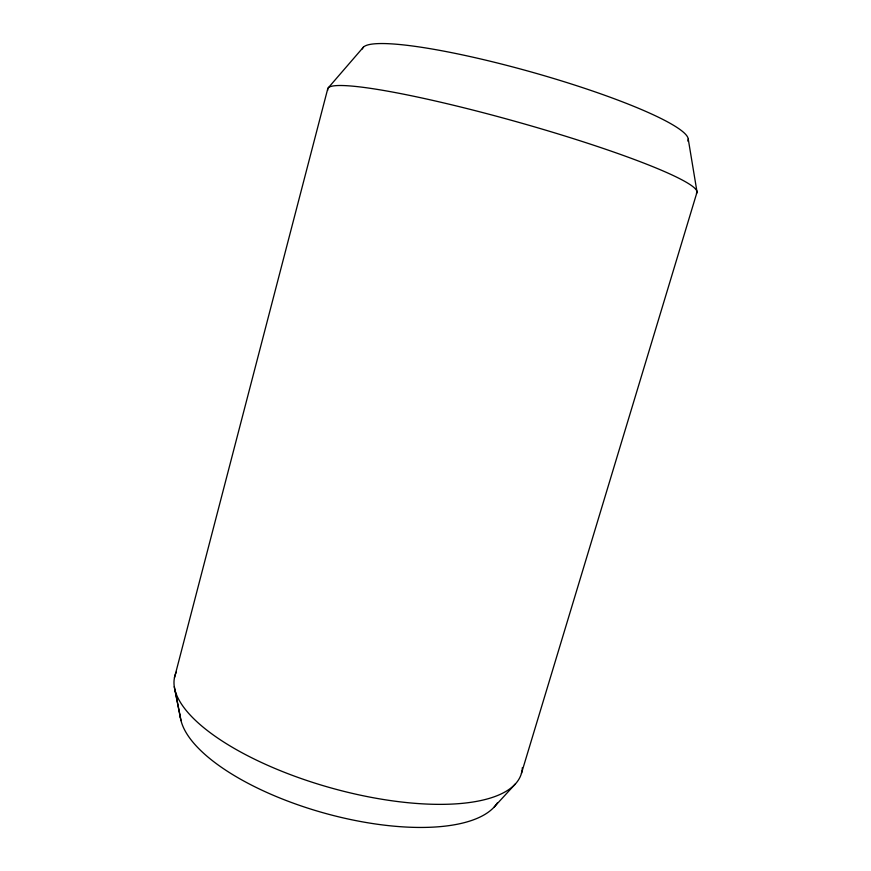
<?xml version="1.0" encoding="UTF-8"?>
<svg xmlns="http://www.w3.org/2000/svg" width="871" height="871" viewBox="0 0 871 871"><rect width="100%" height="100%" fill="white"/><g stroke="black" fill="none" stroke-linecap="round" stroke-linejoin="round"><path stroke-width="1.31" d="M174.472 677.649L327.844 88.407M521.435 773.383L696.876 192.665M328.411 87.677L363.468 47.099M494.271 806.905L515.49 783.813M174.94 689.886L181.005 720.6M174.287 686.675L180.373 717.486M688.232 139.033L696.996 191.805M522.056 770.574A179.992 65.608 15.7 0 1 328.89 787.33A179.992 65.608 15.7 0 1 176.28 672.172M522.339 767.678A179.992 65.608 15.7 0 1 522.186 769.616M497.374 802.866A165.915 64.073 15.7 0 1 324.306 813.1A165.915 64.073 15.7 0 1 180.079 714.449M327.801 90.159A191.762 19.336 15.7 0 1 515.915 121.559A191.762 19.336 15.7 0 1 696.408 193.416M362.39 48.939A169.159 23.321 15.7 0 1 533.716 72.674A169.159 23.321 15.7 0 1 687.807 141.048"/></g></svg>
